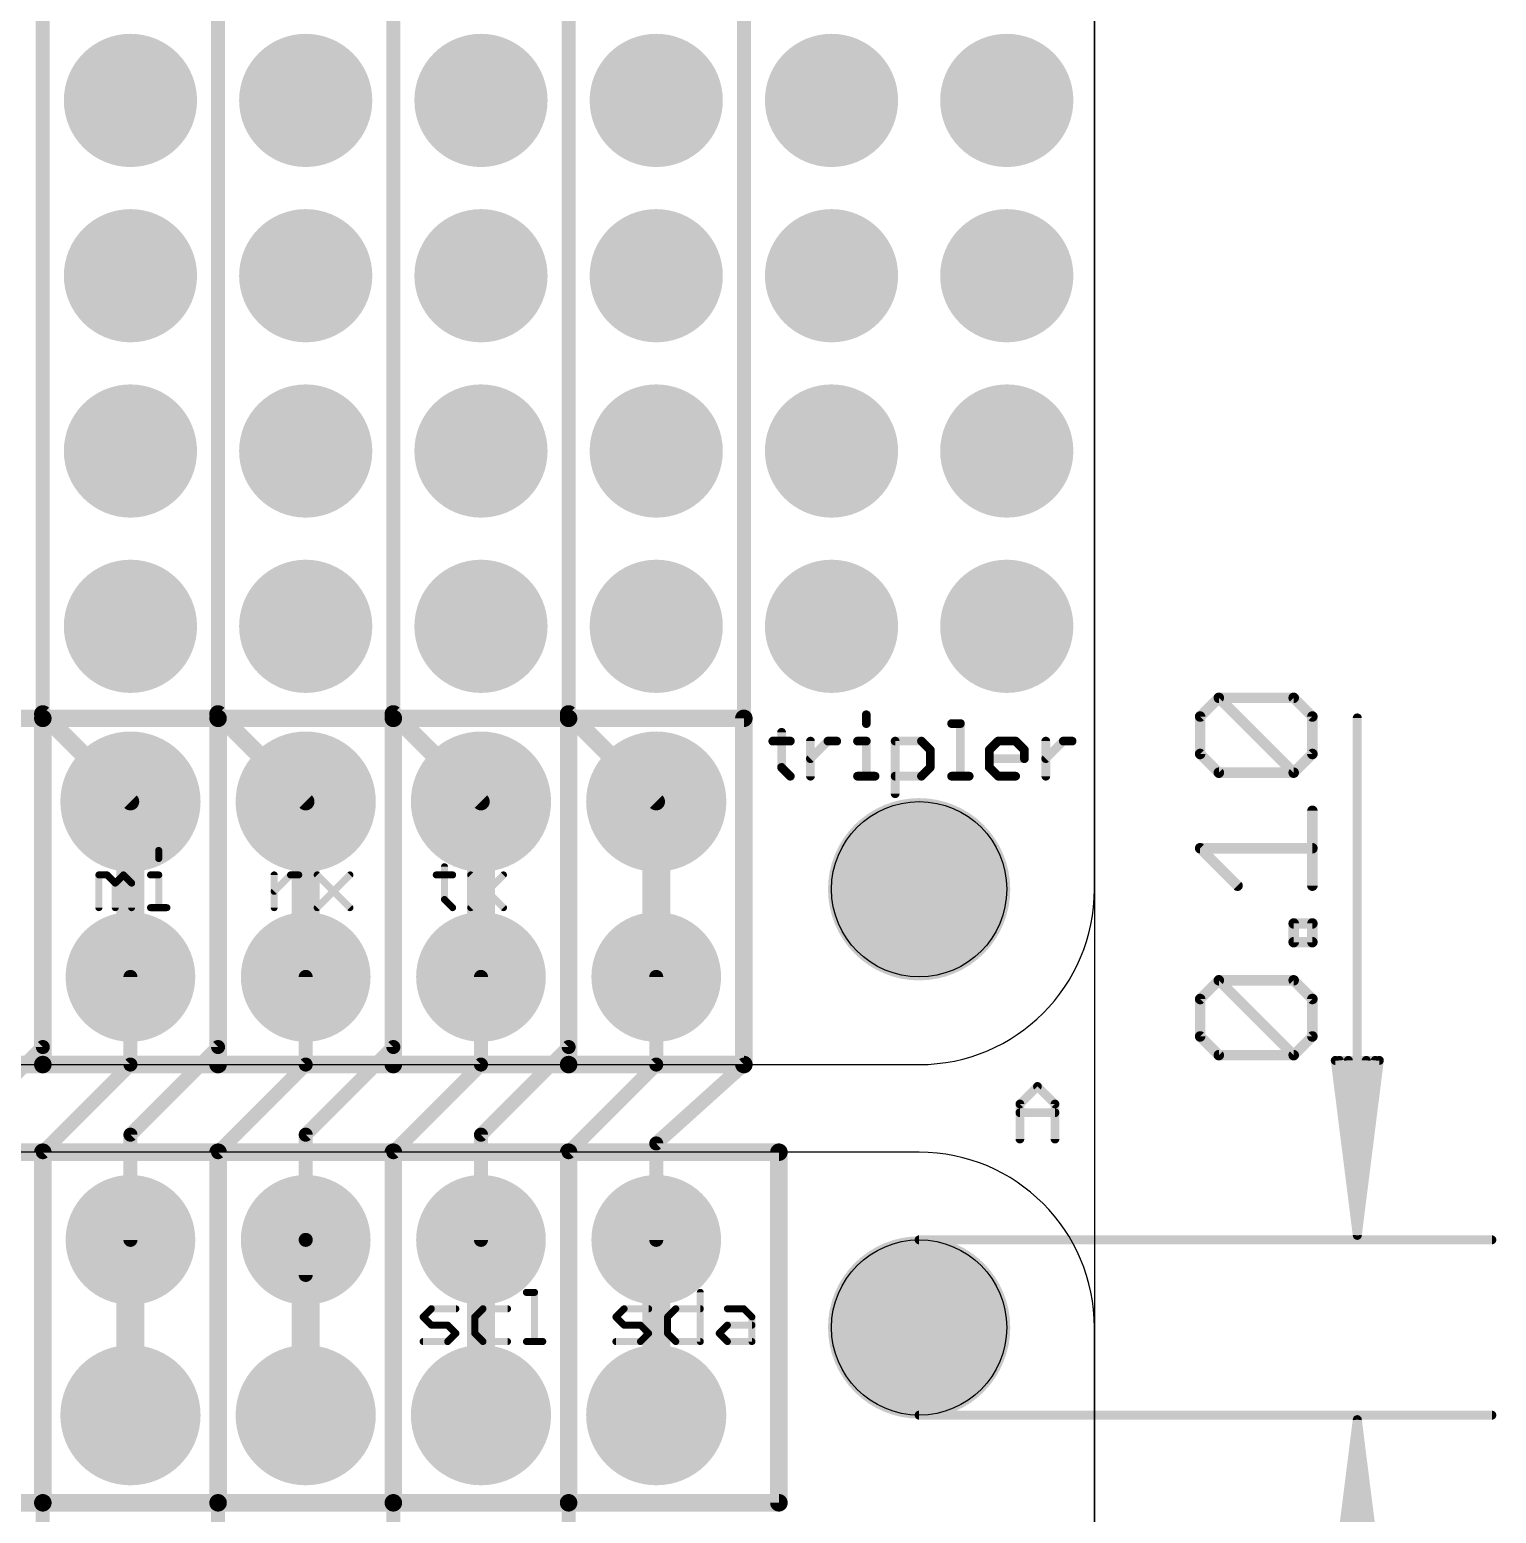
# Model space of a CAD drawing. Extents: x -12.5 to 56.6, y -12.2 to 71.2.
# Drawn here: x 35.37 to 56.62, y 17.63 to 39.13 of the extents above; entities that cross this region are included whole.
import ezdxf

# ---------------------------------------------------------------- set-up
doc = ezdxf.new("R2010")
doc.units = 0
for name, color, linetype in [('1', 12, 'CONTINUOUS'), ('16', 132, 'CONTINUOUS'), ('17', 110, 'CONTINUOUS'), ('18', 110, 'CONTINUOUS'), ('20', 53, 'CONTINUOUS'), ('21', 40, 'CONTINUOUS'), ('30', 253, 'CONTINUOUS'), ('47', 253, 'CONTINUOUS')]:
    doc.layers.add(name, color=color, linetype=linetype)

# ---------------------------------------------------------------- blocks, each defined once
blk = doc.blocks.new('ROUNDP')
at = {"const_width": 0.5}
blk.add_lwpolyline([(0, -0.25, 1), (0, 0.25, 1), (0, -0.25)], format="xyb", dxfattribs=at)
blk = doc.blocks.new('ROUNDV')
at = {"const_width": 0.5}
blk.add_lwpolyline([(0, -0.25, 1), (0, 0.25, 1), (0, -0.25)], format="xyb", dxfattribs=at)

msp = doc.modelspace()

# ---------------------------------------------------------------- linework, layer by layer
at = {"layer": '1'}
for points, const_width in [([(35.56, 29.21), (35.56, 46.99)], 0.2032), ([(38.1, 29.21), (38.1, 46.99)], 0.2032), ([(40.64, 29.21), (40.64, 46.99)], 0.2032), ([(43.18, 29.21), (43.18, 46.99)], 0.2032), ([(36.83, 27.94), (35.56, 29.21)], 0.254), ([(39.37, 27.94), (38.1, 29.21)], 0.254), ([(41.91, 27.94), (40.64, 29.21)], 0.254), ([(44.45, 27.94), (43.18, 29.21)], 0.254)]:
    msp.add_lwpolyline(points, dxfattribs=dict(at, const_width=const_width))
for points, const_width in [([(35.6049, 29.2549, 1), (35.5151, 29.1651)], 0.127), ([(35.5092, 29.21, 1), (35.6108, 29.21)], 0.1016), ([(38.1449, 29.2549, 1), (38.0551, 29.1651)], 0.127), ([(38.0492, 29.21, 1), (38.1508, 29.21)], 0.1016), ([(40.6849, 29.2549, 1), (40.5951, 29.1651)], 0.127), ([(40.5892, 29.21, 1), (40.6908, 29.21)], 0.1016), ([(43.2249, 29.2549, 1), (43.1351, 29.1651)], 0.127), ([(43.1292, 29.21, 1), (43.2308, 29.21)], 0.1016), ([(36.7851, 27.8951, 1), (36.8749, 27.9849)], 0.127), ([(39.3251, 27.8951, 1), (39.4149, 27.9849)], 0.127), ([(41.8651, 27.8951, 1), (41.9549, 27.9849)], 0.127), ([(44.4051, 27.8951, 1), (44.4949, 27.9849)], 0.127)]:
    msp.add_lwpolyline(points, format="xyb", dxfattribs=dict(at, const_width=const_width))
at = {"layer": '16'}
for points, const_width in [([(35.56, 24.384), (35.56, 41.91)], 0.2032), ([(38.1, 24.384), (38.1, 41.91)], 0.2032), ([(40.64, 24.384), (40.64, 41.91)], 0.2032), ([(43.18, 24.384), (43.18, 41.91)], 0.2032), ([(45.72, 24.13), (45.72, 41.91)], 0.2032), ([(36.83, 27.94), (36.83, 25.4)], 0.4064), ([(39.37, 27.94), (39.37, 25.4)], 0.4064), ([(41.91, 27.94), (41.91, 25.4)], 0.4064), ([(44.45, 27.94), (44.45, 25.4)], 0.4064), ([(36.83, 24.13), (36.83, 25.4)], 0.2032), ([(39.37, 24.13), (39.37, 25.4)], 0.2032), ([(41.91, 24.13), (41.91, 25.4)], 0.2032), ([(44.45, 24.13), (44.45, 25.4)], 0.2032), ([(35.56, 24.384), (34.29, 23.114)], 0.2032), ([(36.83, 23.114), (38.1, 24.384)], 0.2032), ([(40.64, 24.384), (39.37, 23.114)], 0.2032), ([(43.18, 24.384), (41.91, 23.114)], 0.2032), ([(35.56, 22.86), (36.83, 24.13)], 0.2032), ([(38.1, 22.86), (39.37, 24.13)], 0.2032), ([(40.64, 22.86), (41.91, 24.13)], 0.2032), ([(43.18, 22.86), (44.45, 24.13)], 0.2032), ([(44.45, 22.987), (45.72, 24.13)], 0.2032), ([(36.83, 21.59), (36.83, 23.114)], 0.2032), ([(39.37, 23.114), (39.37, 21.59)], 0.2032), ([(41.91, 23.114), (41.91, 21.59)], 0.2032), ([(44.45, 21.59), (44.45, 22.987)], 0.2032), ([(35.56, 5.08), (35.56, 22.86)], 0.2032), ([(38.1, 5.08), (38.1, 22.86)], 0.2032), ([(40.64, 5.08), (40.64, 22.86)], 0.2032), ([(43.18, 5.08), (43.18, 22.86)], 0.2032), ([(36.83, 21.59), (36.83, 19.05)], 0.4064), ([(41.91, 21.59), (41.91, 19.05)], 0.4064), ([(44.45, 21.59), (44.45, 19.05)], 0.4064), ([(39.37, 21.082), (39.37, 21.59)], 0.2032), ([(39.37, 19.05), (39.37, 21.082)], 0.4064)]:
    msp.add_lwpolyline(points, dxfattribs=dict(at, const_width=const_width))
for points, const_width in [([(36.9316, 27.94, 1), (36.7284, 27.94)], 0.2032), ([(39.4716, 27.94, 1), (39.2684, 27.94)], 0.2032), ([(42.0116, 27.94, 1), (41.8084, 27.94)], 0.2032), ([(44.5516, 27.94, 1), (44.3484, 27.94)], 0.2032), ([(36.7284, 25.4, 1), (36.9316, 25.4)], 0.2032), ([(36.8808, 25.4, 1), (36.7792, 25.4)], 0.1016), ([(39.2684, 25.4, 1), (39.4716, 25.4)], 0.2032), ([(39.4208, 25.4, 1), (39.3192, 25.4)], 0.1016), ([(41.8084, 25.4, 1), (42.0116, 25.4)], 0.2032), ([(41.9608, 25.4, 1), (41.8592, 25.4)], 0.1016), ([(44.3484, 25.4, 1), (44.5516, 25.4)], 0.2032), ([(44.5008, 25.4, 1), (44.3992, 25.4)], 0.1016), ([(35.5092, 24.384, 1), (35.6108, 24.384)], 0.1016), ([(35.5959, 24.3481, 1), (35.5241, 24.4199)], 0.1016), ([(38.0492, 24.384, 1), (38.1508, 24.384)], 0.1016), ([(38.1359, 24.3481, 1), (38.0641, 24.4199)], 0.1016), ([(40.5892, 24.384, 1), (40.6908, 24.384)], 0.1016), ([(40.6759, 24.3481, 1), (40.6041, 24.4199)], 0.1016), ([(43.1292, 24.384, 1), (43.2308, 24.384)], 0.1016), ([(43.2159, 24.3481, 1), (43.1441, 24.4199)], 0.1016), ([(36.7792, 24.13, 1), (36.8808, 24.13)], 0.1016), ([(36.8659, 24.0941, 1), (36.7941, 24.1659)], 0.1016), ([(39.3192, 24.13, 1), (39.4208, 24.13)], 0.1016), ([(39.4059, 24.0941, 1), (39.3341, 24.1659)], 0.1016), ([(41.8592, 24.13, 1), (41.9608, 24.13)], 0.1016), ([(41.9459, 24.0941, 1), (41.8741, 24.1659)], 0.1016), ([(44.3992, 24.13, 1), (44.5008, 24.13)], 0.1016), ([(44.4859, 24.0941, 1), (44.4141, 24.1659)], 0.1016), ([(45.6692, 24.13, 1), (45.7708, 24.13)], 0.1016), ([(45.754, 24.0922, 1), (45.686, 24.1678)], 0.1016), ([(36.8808, 23.114, 1), (36.7792, 23.114)], 0.1016), ([(36.7941, 23.1499, 1), (36.8659, 23.0781)], 0.1016), ([(39.4208, 23.114, 1), (39.3192, 23.114)], 0.1016), ([(39.3341, 23.1499, 1), (39.4059, 23.0781)], 0.1016), ([(41.9608, 23.114, 1), (41.8592, 23.114)], 0.1016), ([(41.8741, 23.1499, 1), (41.9459, 23.0781)], 0.1016), ([(44.5008, 22.987, 1), (44.3992, 22.987)], 0.1016), ([(44.416, 23.0248, 1), (44.484, 22.9492)], 0.1016), ([(35.6108, 22.86, 1), (35.5092, 22.86)], 0.1016), ([(35.5241, 22.8959, 1), (35.5959, 22.8241)], 0.1016), ([(38.1508, 22.86, 1), (38.0492, 22.86)], 0.1016), ([(38.0641, 22.8959, 1), (38.1359, 22.8241)], 0.1016), ([(40.6908, 22.86, 1), (40.5892, 22.86)], 0.1016), ([(40.6041, 22.8959, 1), (40.6759, 22.8241)], 0.1016), ([(43.2308, 22.86, 1), (43.1292, 22.86)], 0.1016), ([(43.1441, 22.8959, 1), (43.2159, 22.8241)], 0.1016), ([(36.9316, 21.59, 1), (36.7284, 21.59)], 0.2032), ([(42.0116, 21.59, 1), (41.8084, 21.59)], 0.2032), ([(44.5516, 21.59, 1), (44.3484, 21.59)], 0.2032), ([(36.7792, 21.59, 1), (36.8808, 21.59)], 0.1016), ([(39.4208, 21.59, 1), (39.3192, 21.59)], 0.1016), ([(39.3192, 21.59, 1), (39.4208, 21.59)], 0.1016), ([(41.8592, 21.59, 1), (41.9608, 21.59)], 0.1016), ([(44.3992, 21.59, 1), (44.5008, 21.59)], 0.1016), ([(39.4716, 21.082, 1), (39.2684, 21.082)], 0.2032), ([(39.3192, 21.082, 1), (39.4208, 21.082)], 0.1016), ([(36.7284, 19.05, 1), (36.9316, 19.05)], 0.2032), ([(39.2684, 19.05, 1), (39.4716, 19.05)], 0.2032), ([(41.8084, 19.05, 1), (42.0116, 19.05)], 0.2032), ([(44.3484, 19.05, 1), (44.5516, 19.05)], 0.2032)]:
    msp.add_lwpolyline(points, format="xyb", dxfattribs=dict(at, const_width=const_width))
at = {"layer": '20'}
msp.add_line((50.8, 68.58), (50.8, 2.54), dxfattribs=at)
for centre in [(48.26, 26.67), (48.26, 20.32)]:
    msp.add_circle(centre, 1.27, dxfattribs=at)
at = {"layer": '21'}
for p, q in [((50.8, 26.67), (50.8, 44.45)), ((2.54, 24.13), (48.26, 24.13)), ((48.26, 22.86), (2.54, 22.86)), ((50.8, 2.54), (50.8, 20.32))]:
    msp.add_line(p, q, dxfattribs=at)
for points, const_width in [([(35.56, 29.1465), (33.02, 29.1465)], 0.254), ([(35.56, 29.1465), (35.56, 24.13)], 0.254), ([(35.56, 29.1465), (38.1, 29.1465)], 0.254), ([(38.1, 29.1465), (40.64, 29.1465)], 0.254), ([(38.1, 29.1465), (38.1, 24.13)], 0.254), ([(40.64, 29.1465), (43.18, 29.1465)], 0.254), ([(40.64, 29.1465), (40.64, 24.13)], 0.254), ([(43.18, 29.1465), (45.72, 29.1465)], 0.254), ([(43.18, 29.1465), (43.18, 24.13)], 0.254), ([(45.72, 29.1465), (45.72, 24.13)], 0.254), ([(47.4941, 29.1981), (47.4941, 29.0709)], 0.127), ([(48.7313, 29.0709), (48.8584, 29.0709)], 0.127), ([(48.8584, 29.0709), (48.8584, 28.3083)], 0.127), ([(46.1391, 28.8167), (46.3933, 28.8167)], 0.127), ([(46.2662, 28.9438), (46.2662, 28.4354)], 0.127), ([(46.6848, 28.3083), (46.6848, 28.8167)], 0.127), ([(46.6848, 28.5625), (46.939, 28.8167)], 0.127), ([(46.939, 28.8167), (47.0661, 28.8167)], 0.127), ([(47.367, 28.8167), (47.4941, 28.8167)], 0.127), ([(47.4941, 28.8167), (47.4941, 28.3083)], 0.127), ([(47.9127, 28.0541), (47.9127, 28.8167)], 0.127), ([(47.9127, 28.8167), (48.294, 28.8167)], 0.127), ([(48.294, 28.8167), (48.4211, 28.6896)], 0.127), ([(49.277, 28.6896), (49.4041, 28.8167)], 0.127), ([(49.4041, 28.8167), (49.6583, 28.8167)], 0.127), ([(49.6583, 28.8167), (49.7854, 28.6896)], 0.127), ([(50.0956, 28.3083), (50.0956, 28.8167)], 0.127), ([(50.0956, 28.5625), (50.3498, 28.8167)], 0.127), ([(50.3498, 28.8167), (50.4769, 28.8167)], 0.127), ([(48.4211, 28.6896), (48.4211, 28.4354)], 0.127), ([(49.277, 28.4354), (49.277, 28.6896)], 0.127), ([(49.7854, 28.5625), (49.277, 28.5625)], 0.127), ([(49.7854, 28.6896), (49.7854, 28.5625)], 0.127), ([(46.2662, 28.4354), (46.3933, 28.3083)], 0.127), ([(48.4211, 28.4354), (48.294, 28.3083)], 0.127), ([(49.4041, 28.3083), (49.277, 28.4354)], 0.127), ([(47.367, 28.3083), (47.6212, 28.3083)], 0.127), ([(48.294, 28.3083), (47.9127, 28.3083)], 0.127), ([(48.7313, 28.3083), (48.9855, 28.3083)], 0.127), ([(49.6583, 28.3083), (49.4041, 28.3083)], 0.127), ([(37.2399, 27.2337), (37.2399, 27.1151)], 0.1016), ([(44.45, 26.924), (44.45, 26.289)], 0.4064), ([(36.3728, 26.4033), (36.3728, 26.8778)], 0.1016), ([(36.3728, 26.8778), (36.4914, 26.8778)], 0.1016), ([(36.4914, 26.8778), (36.6101, 26.7592)], 0.1016), ([(36.6101, 26.7592), (36.7287, 26.8778)], 0.1016), ([(36.7287, 26.8778), (36.8473, 26.7592)], 0.1016), ([(37.1212, 26.8778), (37.2399, 26.8778)], 0.1016), ([(37.2399, 26.8778), (37.2399, 26.4033)], 0.1016), ([(38.9128, 26.4033), (38.9128, 26.8778)], 0.1016), ([(38.9128, 26.6406), (39.1501, 26.8778)], 0.1016), ([(39.1501, 26.8778), (39.2687, 26.8778)], 0.1016), ([(39.5365, 26.8778), (40.011, 26.4033)], 0.1016), ([(39.5365, 26.4033), (40.011, 26.8778)], 0.1016), ([(41.2623, 26.8778), (41.4996, 26.8778)], 0.1016), ([(41.3809, 26.9965), (41.3809, 26.5219)], 0.1016), ([(41.7612, 26.8778), (42.2358, 26.4033)], 0.1016), ([(41.7612, 26.4033), (42.2358, 26.8778)], 0.1016), ([(36.6101, 26.7592), (36.6101, 26.4033)], 0.1016), ([(36.8473, 26.7592), (36.8473, 26.4033)], 0.1016), ([(37.1212, 26.4033), (37.3585, 26.4033)], 0.1016), ([(41.3809, 26.5219), (41.4996, 26.4033)], 0.1016), ([(35.56, 24.13), (33.02, 24.13)], 0.254), ([(43.18, 24.13), (35.56, 24.13)], 0.254), ([(45.72, 24.13), (43.18, 24.13)], 0.254), ([(49.7205, 23.5589), (49.9747, 23.8132)], 0.127), ([(49.9747, 23.8132), (50.2289, 23.5589)], 0.127), ([(49.7205, 23.0505), (49.7205, 23.5589)], 0.127), ([(49.7205, 23.4318), (50.2289, 23.4318)], 0.127), ([(50.2289, 23.5589), (50.2289, 23.0505)], 0.127), ([(15.24, 22.86), (46.228, 22.86)], 0.254), ([(35.56, 22.86), (35.56, 17.78)], 0.254), ([(38.1, 22.86), (38.1, 17.78)], 0.254), ([(40.64, 22.86), (40.64, 17.78)], 0.254), ([(43.18, 22.86), (43.18, 17.78)], 0.254), ([(46.228, 17.78), (46.228, 22.86)], 0.254), ([(42.5686, 20.8286), (42.6873, 20.8286)], 0.1016), ([(42.6873, 20.8286), (42.6873, 20.1168)], 0.1016), ([(45.0888, 20.8286), (45.0888, 20.1168)], 0.1016), ([(36.83, 20.574), (36.83, 19.939)], 0.4064), ([(39.37, 20.574), (39.37, 19.939)], 0.4064), ([(41.0718, 20.4727), (41.1904, 20.5913)], 0.1016), ([(41.1904, 20.5913), (41.5463, 20.5913)], 0.1016), ([(41.9389, 20.5913), (41.8202, 20.4727)], 0.1016), ([(42.2948, 20.5913), (41.9389, 20.5913)], 0.1016), ([(43.8658, 20.4727), (43.9844, 20.5913)], 0.1016), ([(43.9844, 20.5913), (44.3403, 20.5913)], 0.1016), ([(44.6142, 20.4727), (44.7328, 20.5913)], 0.1016), ([(44.7328, 20.5913), (45.0888, 20.5913)], 0.1016), ([(45.4813, 20.5913), (45.7185, 20.5913)], 0.1016), ([(45.7185, 20.5913), (45.8372, 20.4727)], 0.1016), ([(41.1904, 20.3541), (41.0718, 20.4727)], 0.1016), ([(41.8202, 20.4727), (41.8202, 20.2354)], 0.1016), ([(43.9844, 20.3541), (43.8658, 20.4727)], 0.1016), ([(44.6142, 20.2354), (44.6142, 20.4727)], 0.1016), ([(45.8372, 20.4727), (45.8372, 20.1168)], 0.1016), ([(41.4277, 20.3541), (41.1904, 20.3541)], 0.1016), ([(41.5463, 20.2354), (41.4277, 20.3541)], 0.1016), ([(41.4277, 20.1168), (41.5463, 20.2354)], 0.1016), ([(41.8202, 20.2354), (41.9389, 20.1168)], 0.1016), ([(44.2217, 20.3541), (43.9844, 20.3541)], 0.1016), ([(44.3403, 20.2354), (44.2217, 20.3541)], 0.1016), ([(44.2217, 20.1168), (44.3403, 20.2354)], 0.1016), ([(44.7328, 20.1168), (44.6142, 20.2354)], 0.1016), ([(45.3626, 20.2354), (45.4813, 20.3541)], 0.1016), ([(45.4813, 20.1168), (45.3626, 20.2354)], 0.1016), ([(45.4813, 20.3541), (45.8372, 20.3541)], 0.1016), ([(41.0718, 20.1168), (41.4277, 20.1168)], 0.1016), ([(41.9389, 20.1168), (42.2948, 20.1168)], 0.1016), ([(42.5686, 20.1168), (42.8059, 20.1168)], 0.1016), ([(43.8658, 20.1168), (44.2217, 20.1168)], 0.1016), ([(45.0888, 20.1168), (44.7328, 20.1168)], 0.1016), ([(45.8372, 20.1168), (45.4813, 20.1168)], 0.1016), ([(33.02, 17.78), (35.56, 17.78)], 0.254), ([(35.56, 17.78), (38.1, 17.78)], 0.254), ([(38.1, 17.78), (40.64, 17.78)], 0.254), ([(40.64, 17.78), (43.18, 17.78)], 0.254), ([(43.18, 17.78), (46.228, 17.78)], 0.254)]:
    msp.add_lwpolyline(points, dxfattribs=dict(at, const_width=const_width))
for points, const_width in [([(35.6235, 29.1465, 1), (35.4965, 29.1465)], 0.127), ([(35.56, 29.21, 1), (35.56, 29.083)], 0.127), ([(35.56, 29.083, 1), (35.56, 29.21)], 0.127), ([(38.1, 29.21, 1), (38.1, 29.083)], 0.127), ([(38.1635, 29.1465, 1), (38.0365, 29.1465)], 0.127), ([(38.1, 29.083, 1), (38.1, 29.21)], 0.127), ([(40.64, 29.21, 1), (40.64, 29.083)], 0.127), ([(40.7035, 29.1465, 1), (40.5765, 29.1465)], 0.127), ([(40.64, 29.083, 1), (40.64, 29.21)], 0.127), ([(43.18, 29.21, 1), (43.18, 29.083)], 0.127), ([(43.2435, 29.1465, 1), (43.1165, 29.1465)], 0.127), ([(43.18, 29.083, 1), (43.18, 29.21)], 0.127), ([(45.7835, 29.1465, 1), (45.6565, 29.1465)], 0.127), ([(45.72, 29.083, 1), (45.72, 29.21)], 0.127), ([(47.5258, 29.1981, 1), (47.4623, 29.1981)], 0.0635), ([(47.4623, 29.0709, 1), (47.5258, 29.0709)], 0.0635), ([(48.7313, 29.1027, 1), (48.7313, 29.0392)], 0.0635), ([(48.8901, 29.0709, 1), (48.8266, 29.0709)], 0.0635), ([(48.8584, 29.0392, 1), (48.8584, 29.1027)], 0.0635), ([(46.1391, 28.8485, 1), (46.1391, 28.785)], 0.0635), ([(46.298, 28.9438, 1), (46.2345, 28.9438)], 0.0635), ([(46.3933, 28.785, 1), (46.3933, 28.8485)], 0.0635), ([(46.7166, 28.8167, 1), (46.6531, 28.8167)], 0.0635), ([(46.939, 28.8485, 1), (46.939, 28.785)], 0.0635), ([(46.9615, 28.7943, 1), (46.9166, 28.8392)], 0.0635), ([(47.0661, 28.785, 1), (47.0661, 28.8485)], 0.0635), ([(47.367, 28.8485, 1), (47.367, 28.785)], 0.0635), ([(47.5258, 28.8167, 1), (47.4623, 28.8167)], 0.0635), ([(47.4941, 28.785, 1), (47.4941, 28.8485)], 0.0635), ([(47.9444, 28.8167, 1), (47.8809, 28.8167)], 0.0635), ([(47.9127, 28.8485, 1), (47.9127, 28.785)], 0.0635), ([(48.3165, 28.8392, 1), (48.2716, 28.7943)], 0.0635), ([(48.294, 28.785, 1), (48.294, 28.8485)], 0.0635), ([(49.4041, 28.8485, 1), (49.4041, 28.785)], 0.0635), ([(49.4265, 28.7943, 1), (49.3816, 28.8392)], 0.0635), ([(49.6808, 28.8392, 1), (49.6359, 28.7943)], 0.0635), ([(49.6583, 28.785, 1), (49.6583, 28.8485)], 0.0635), ([(50.1273, 28.8167, 1), (50.0638, 28.8167)], 0.0635), ([(50.3498, 28.8485, 1), (50.3498, 28.785)], 0.0635), ([(50.3722, 28.7943, 1), (50.3273, 28.8392)], 0.0635), ([(50.4769, 28.785, 1), (50.4769, 28.8485)], 0.0635), ([(46.6624, 28.585, 1), (46.7073, 28.5401)], 0.0635), ([(48.4529, 28.6896, 1), (48.3894, 28.6896)], 0.0635), ([(48.3987, 28.6672, 1), (48.4436, 28.7121)], 0.0635), ([(49.3087, 28.6896, 1), (49.2452, 28.6896)], 0.0635), ([(49.2545, 28.7121, 1), (49.2994, 28.6672)], 0.0635), ([(49.277, 28.5943, 1), (49.277, 28.5308)], 0.0635), ([(49.8172, 28.6896, 1), (49.7537, 28.6896)], 0.0635), ([(49.7537, 28.5625, 1), (49.8172, 28.5625)], 0.0635), ([(49.763, 28.6672, 1), (49.8079, 28.7121)], 0.0635), ([(49.7854, 28.5308, 1), (49.7854, 28.5943)], 0.0635), ([(50.0731, 28.585, 1), (50.118, 28.5401)], 0.0635), ([(46.2345, 28.4354, 1), (46.298, 28.4354)], 0.0635), ([(46.2887, 28.4579, 1), (46.2438, 28.413)], 0.0635), ([(48.3894, 28.4354, 1), (48.4529, 28.4354)], 0.0635), ([(48.4436, 28.413, 1), (48.3987, 28.4579)], 0.0635), ([(49.2452, 28.4354, 1), (49.3087, 28.4354)], 0.0635), ([(49.2994, 28.4579, 1), (49.2545, 28.413)], 0.0635), ([(46.3709, 28.2858, 1), (46.4158, 28.3308)], 0.0635), ([(46.6531, 28.3083, 1), (46.7166, 28.3083)], 0.0635), ([(47.367, 28.3401, 1), (47.367, 28.2766)], 0.0635), ([(47.4623, 28.3083, 1), (47.5258, 28.3083)], 0.0635), ([(47.6212, 28.2766, 1), (47.6212, 28.3401)], 0.0635), ([(47.9127, 28.3401, 1), (47.9127, 28.2766)], 0.0635), ([(48.2716, 28.3308, 1), (48.3165, 28.2858)], 0.0635), ([(48.294, 28.2766, 1), (48.294, 28.3401)], 0.0635), ([(48.7313, 28.3401, 1), (48.7313, 28.2766)], 0.0635), ([(48.8266, 28.3083, 1), (48.8901, 28.3083)], 0.0635), ([(48.9855, 28.2766, 1), (48.9855, 28.3401)], 0.0635), ([(49.4041, 28.3401, 1), (49.4041, 28.2766)], 0.0635), ([(49.3816, 28.2858, 1), (49.4265, 28.3308)], 0.0635), ([(49.6583, 28.2766, 1), (49.6583, 28.3401)], 0.0635), ([(50.0638, 28.3083, 1), (50.1273, 28.3083)], 0.0635), ([(47.8809, 28.0541, 1), (47.9444, 28.0541)], 0.0635), ([(37.2653, 27.2337, 1), (37.2145, 27.2337)], 0.0508), ([(37.2145, 27.1151, 1), (37.2653, 27.1151)], 0.0508), ([(44.5516, 26.924, 1), (44.3484, 26.924)], 0.2032), ([(36.3982, 26.8778, 1), (36.3474, 26.8778)], 0.0508), ([(36.3728, 26.9032, 1), (36.3728, 26.8524)], 0.0508), ([(36.5094, 26.8958, 1), (36.4735, 26.8599)], 0.0508), ([(36.4914, 26.8524, 1), (36.4914, 26.9032)], 0.0508), ([(36.7467, 26.8958, 1), (36.7107, 26.8599)], 0.0508), ([(36.7467, 26.8599, 1), (36.7107, 26.8958)], 0.0508), ([(37.1212, 26.9032, 1), (37.1212, 26.8524)], 0.0508), ([(37.2653, 26.8778, 1), (37.2145, 26.8778)], 0.0508), ([(37.2399, 26.8524, 1), (37.2399, 26.9032)], 0.0508), ([(38.9382, 26.8778, 1), (38.8874, 26.8778)], 0.0508), ([(39.1501, 26.9032, 1), (39.1501, 26.8524)], 0.0508), ([(39.168, 26.8599, 1), (39.1321, 26.8958)], 0.0508), ([(39.2687, 26.8524, 1), (39.2687, 26.9032)], 0.0508), ([(39.5544, 26.8958, 1), (39.5185, 26.8599)], 0.0508), ([(40.029, 26.8599, 1), (39.9931, 26.8958)], 0.0508), ([(41.2623, 26.9032, 1), (41.2623, 26.8524)], 0.0508), ([(41.4063, 26.9965, 1), (41.3555, 26.9965)], 0.0508), ([(41.4996, 26.8524, 1), (41.4996, 26.9032)], 0.0508), ([(41.7792, 26.8958, 1), (41.7433, 26.8599)], 0.0508), ([(42.2537, 26.8599, 1), (42.2178, 26.8958)], 0.0508), ([(36.5921, 26.7772, 1), (36.628, 26.7412)], 0.0508), ([(36.6355, 26.7592, 1), (36.5847, 26.7592)], 0.0508), ([(36.5921, 26.7412, 1), (36.628, 26.7772)], 0.0508), ([(36.8727, 26.7592, 1), (36.8219, 26.7592)], 0.0508), ([(36.8294, 26.7412, 1), (36.8653, 26.7772)], 0.0508), ([(38.8948, 26.6585, 1), (38.9308, 26.6226)], 0.0508), ([(37.1212, 26.4287, 1), (37.1212, 26.3779)], 0.0508), ([(37.3585, 26.3779, 1), (37.3585, 26.4287)], 0.0508), ([(39.5185, 26.4213, 1), (39.5544, 26.3853)], 0.0508), ([(39.9931, 26.3853, 1), (40.029, 26.4213)], 0.0508), ([(41.3555, 26.5219, 1), (41.4063, 26.5219)], 0.0508), ([(41.3989, 26.5399, 1), (41.363, 26.504)], 0.0508), ([(41.4816, 26.3853, 1), (41.5175, 26.4213)], 0.0508), ([(41.7433, 26.4213, 1), (41.7792, 26.3853)], 0.0508), ([(42.2178, 26.3853, 1), (42.2537, 26.4213)], 0.0508), ([(36.3474, 26.4033, 1), (36.3982, 26.4033)], 0.0508), ([(36.5847, 26.4033, 1), (36.6355, 26.4033)], 0.0508), ([(36.8219, 26.4033, 1), (36.8727, 26.4033)], 0.0508), ([(37.2145, 26.4033, 1), (37.2653, 26.4033)], 0.0508), ([(38.8874, 26.4033, 1), (38.9382, 26.4033)], 0.0508), ([(44.3484, 26.289, 1), (44.5516, 26.289)], 0.2032), ([(35.56, 24.1935, 1), (35.56, 24.0665)], 0.127), ([(35.4965, 24.13, 1), (35.6235, 24.13)], 0.127), ([(35.56, 24.0665, 1), (35.56, 24.1935)], 0.127), ([(38.0365, 24.13, 1), (38.1635, 24.13)], 0.127), ([(40.5765, 24.13, 1), (40.7035, 24.13)], 0.127), ([(43.18, 24.1935, 1), (43.18, 24.0665)], 0.127), ([(43.1165, 24.13, 1), (43.2435, 24.13)], 0.127), ([(43.18, 24.0665, 1), (43.18, 24.1935)], 0.127), ([(45.6565, 24.13, 1), (45.7835, 24.13)], 0.127), ([(45.72, 24.0665, 1), (45.72, 24.1935)], 0.127), ([(49.9972, 23.8356, 1), (49.9523, 23.7907)], 0.0635), ([(49.9972, 23.7907, 1), (49.9523, 23.8356)], 0.0635), ([(49.7523, 23.5589, 1), (49.6887, 23.5589)], 0.0635), ([(49.698, 23.5814, 1), (49.743, 23.5365)], 0.0635), ([(49.7205, 23.4636, 1), (49.7205, 23.4001)], 0.0635), ([(50.2607, 23.5589, 1), (50.1972, 23.5589)], 0.0635), ([(50.2065, 23.5365, 1), (50.2514, 23.5814)], 0.0635), ([(50.2289, 23.4001, 1), (50.2289, 23.4636)], 0.0635), ([(49.6887, 23.0505, 1), (49.7523, 23.0505)], 0.0635), ([(50.1972, 23.0505, 1), (50.2607, 23.0505)], 0.0635), ([(35.6235, 22.86, 1), (35.4965, 22.86)], 0.127), ([(38.1635, 22.86, 1), (38.0365, 22.86)], 0.127), ([(40.7035, 22.86, 1), (40.5765, 22.86)], 0.127), ([(43.2435, 22.86, 1), (43.1165, 22.86)], 0.127), ([(46.2915, 22.86, 1), (46.1645, 22.86)], 0.127), ([(46.228, 22.7965, 1), (46.228, 22.9235)], 0.127), ([(42.5686, 20.854, 1), (42.5686, 20.8032)], 0.0508), ([(42.7127, 20.8286, 1), (42.6619, 20.8286)], 0.0508), ([(42.6873, 20.8032, 1), (42.6873, 20.854)], 0.0508), ([(45.1142, 20.8286, 1), (45.0634, 20.8286)], 0.0508), ([(36.9316, 20.574, 1), (36.7284, 20.574)], 0.2032), ([(39.4716, 20.574, 1), (39.2684, 20.574)], 0.2032), ([(41.1904, 20.6167, 1), (41.1904, 20.5659)], 0.0508), ([(41.2084, 20.5734, 1), (41.1725, 20.6093)], 0.0508), ([(41.5463, 20.5659, 1), (41.5463, 20.6167)], 0.0508), ([(41.9389, 20.6167, 1), (41.9389, 20.5659)], 0.0508), ([(41.9568, 20.5734, 1), (41.9209, 20.6093)], 0.0508), ([(42.2948, 20.5659, 1), (42.2948, 20.6167)], 0.0508), ([(43.9844, 20.6167, 1), (43.9844, 20.5659)], 0.0508), ([(44.0024, 20.5734, 1), (43.9665, 20.6093)], 0.0508), ([(44.3403, 20.5659, 1), (44.3403, 20.6167)], 0.0508), ([(44.7328, 20.6167, 1), (44.7328, 20.5659)], 0.0508), ([(44.7508, 20.5734, 1), (44.7149, 20.6093)], 0.0508), ([(45.0888, 20.5659, 1), (45.0888, 20.6167)], 0.0508), ([(45.4813, 20.6167, 1), (45.4813, 20.5659)], 0.0508), ([(45.7365, 20.6093, 1), (45.7006, 20.5734)], 0.0508), ([(45.7185, 20.5659, 1), (45.7185, 20.6167)], 0.0508), ([(41.0898, 20.4907, 1), (41.0538, 20.4547)], 0.0508), ([(41.0538, 20.4907, 1), (41.0898, 20.4547)], 0.0508), ([(41.8456, 20.4727, 1), (41.7948, 20.4727)], 0.0508), ([(41.8023, 20.4907, 1), (41.8382, 20.4547)], 0.0508), ([(43.8838, 20.4907, 1), (43.8478, 20.4547)], 0.0508), ([(43.8478, 20.4907, 1), (43.8838, 20.4547)], 0.0508), ([(44.6396, 20.4727, 1), (44.5888, 20.4727)], 0.0508), ([(44.5963, 20.4907, 1), (44.6322, 20.4547)], 0.0508), ([(45.8626, 20.4727, 1), (45.8118, 20.4727)], 0.0508), ([(45.8192, 20.4547, 1), (45.8551, 20.4907)], 0.0508), ([(41.1904, 20.3795, 1), (41.1904, 20.3287)], 0.0508), ([(41.1725, 20.3361, 1), (41.2084, 20.372)], 0.0508), ([(41.4457, 20.372, 1), (41.4097, 20.3361)], 0.0508), ([(41.4277, 20.3287, 1), (41.4277, 20.3795)], 0.0508), ([(41.5643, 20.2175, 1), (41.5284, 20.2534)], 0.0508), ([(41.5284, 20.2175, 1), (41.5643, 20.2534)], 0.0508), ([(41.7948, 20.2354, 1), (41.8456, 20.2354)], 0.0508), ([(41.8382, 20.2534, 1), (41.8023, 20.2175)], 0.0508), ([(43.9844, 20.3795, 1), (43.9844, 20.3287)], 0.0508), ([(43.9665, 20.3361, 1), (44.0024, 20.372)], 0.0508), ([(44.2397, 20.372, 1), (44.2037, 20.3361)], 0.0508), ([(44.2217, 20.3287, 1), (44.2217, 20.3795)], 0.0508), ([(44.3583, 20.2175, 1), (44.3224, 20.2534)], 0.0508), ([(44.3224, 20.2175, 1), (44.3583, 20.2534)], 0.0508), ([(44.5888, 20.2354, 1), (44.6396, 20.2354)], 0.0508), ([(44.6322, 20.2534, 1), (44.5963, 20.2175)], 0.0508), ([(45.3806, 20.2534, 1), (45.3447, 20.2175)], 0.0508), ([(45.3447, 20.2534, 1), (45.3806, 20.2175)], 0.0508), ([(45.4813, 20.3795, 1), (45.4813, 20.3287)], 0.0508), ([(45.4992, 20.3361, 1), (45.4633, 20.372)], 0.0508), ([(45.8372, 20.3287, 1), (45.8372, 20.3795)], 0.0508), ([(36.7284, 19.939, 1), (36.9316, 19.939)], 0.2032), ([(39.2684, 19.939, 1), (39.4716, 19.939)], 0.2032), ([(41.0718, 20.1422, 1), (41.0718, 20.0914)], 0.0508), ([(41.4097, 20.1348, 1), (41.4457, 20.0988)], 0.0508), ([(41.4277, 20.0914, 1), (41.4277, 20.1422)], 0.0508), ([(41.9389, 20.1422, 1), (41.9389, 20.0914)], 0.0508), ([(41.9209, 20.0988, 1), (41.9568, 20.1348)], 0.0508), ([(42.2948, 20.0914, 1), (42.2948, 20.1422)], 0.0508), ([(42.5686, 20.1422, 1), (42.5686, 20.0914)], 0.0508), ([(42.6619, 20.1168, 1), (42.7127, 20.1168)], 0.0508), ([(42.8059, 20.0914, 1), (42.8059, 20.1422)], 0.0508), ([(43.8658, 20.1422, 1), (43.8658, 20.0914)], 0.0508), ([(44.2037, 20.1348, 1), (44.2397, 20.0988)], 0.0508), ([(44.2217, 20.0914, 1), (44.2217, 20.1422)], 0.0508), ([(44.7328, 20.1422, 1), (44.7328, 20.0914)], 0.0508), ([(44.7149, 20.0988, 1), (44.7508, 20.1348)], 0.0508), ([(45.0634, 20.1168, 1), (45.1142, 20.1168)], 0.0508), ([(45.0888, 20.0914, 1), (45.0888, 20.1422)], 0.0508), ([(45.4813, 20.1422, 1), (45.4813, 20.0914)], 0.0508), ([(45.4633, 20.0988, 1), (45.4992, 20.1348)], 0.0508), ([(45.8118, 20.1168, 1), (45.8626, 20.1168)], 0.0508), ([(45.8372, 20.0914, 1), (45.8372, 20.1422)], 0.0508), ([(35.56, 17.8435, 1), (35.56, 17.7165)], 0.127), ([(35.4965, 17.78, 1), (35.6235, 17.78)], 0.127), ([(35.56, 17.7165, 1), (35.56, 17.8435)], 0.127), ([(38.1, 17.8435, 1), (38.1, 17.7165)], 0.127), ([(38.0365, 17.78, 1), (38.1635, 17.78)], 0.127), ([(38.1, 17.7165, 1), (38.1, 17.8435)], 0.127), ([(40.64, 17.8435, 1), (40.64, 17.7165)], 0.127), ([(40.5765, 17.78, 1), (40.7035, 17.78)], 0.127), ([(40.64, 17.7165, 1), (40.64, 17.8435)], 0.127), ([(43.18, 17.8435, 1), (43.18, 17.7165)], 0.127), ([(43.1165, 17.78, 1), (43.2435, 17.78)], 0.127), ([(43.18, 17.7165, 1), (43.18, 17.8435)], 0.127), ([(46.1645, 17.78, 1), (46.2915, 17.78)], 0.127), ([(46.228, 17.7165, 1), (46.228, 17.8435)], 0.127)]:
    msp.add_lwpolyline(points, format="xyb", dxfattribs=dict(at, const_width=const_width))
for centre, start, end in [((48.26, 26.67), 270, 0), ((48.26, 20.32), 0, 90)]:
    msp.add_arc(centre, 2.54, start, end, dxfattribs=at)
at = {"layer": '30', "const_width": 0.4064}
for points in [[(39.37, 28.067), (39.37, 25.4)], [(36.83, 25.273), (36.83, 27.94)], [(41.91, 27.94), (41.91, 25.4)], [(44.45, 25.273), (44.45, 27.94)], [(41.91, 25.4), (42.037, 25.4)], [(36.83, 18.923), (36.83, 21.59)], [(39.37, 21.717), (39.243, 21.717)], [(39.37, 19.05), (39.37, 21.717)], [(41.91, 21.59), (41.91, 18.923)], [(44.45, 19.05), (44.45, 21.717)], [(44.45, 21.717), (44.577, 21.717)], [(41.91, 18.923), (41.783, 18.923)]]:
    msp.add_lwpolyline(points, dxfattribs=at)
at = {"layer": '30'}
for points, const_width in [([(39.4716, 28.067, 1), (39.2684, 28.067)], 0.2032), ([(36.9316, 27.94, 1), (36.7284, 27.94)], 0.2032), ([(42.0116, 27.94, 1), (41.8084, 27.94)], 0.2032), ([(44.5516, 27.94, 1), (44.3484, 27.94)], 0.2032), ([(48.26, 26.0096, 1), (48.26, 27.3304, 1), (48.26, 26.0096)], 1.3208), ([(41.91, 25.5016, 1), (41.91, 25.2984)], 0.2032), ([(42.037, 25.2984, 1), (42.037, 25.5016)], 0.2032), ([(36.7284, 25.273, 1), (36.9316, 25.273)], 0.2032), ([(39.2684, 25.4, 1), (39.4716, 25.4)], 0.2032), ([(41.8084, 25.4, 1), (42.0116, 25.4)], 0.2032), ([(44.3484, 25.273, 1), (44.5516, 25.273)], 0.2032), ([(36.9316, 21.59, 1), (36.7284, 21.59)], 0.2032), ([(39.243, 21.8186, 1), (39.243, 21.6154)], 0.2032), ([(39.4716, 21.717, 1), (39.2684, 21.717)], 0.2032), ([(39.37, 21.6154, 1), (39.37, 21.8186)], 0.2032), ([(42.0116, 21.59, 1), (41.8084, 21.59)], 0.2032), ([(44.5516, 21.717, 1), (44.3484, 21.717)], 0.2032), ([(44.45, 21.8186, 1), (44.45, 21.6154)], 0.2032), ([(44.577, 21.6154, 1), (44.577, 21.8186)], 0.2032), ([(48.26, 19.6596, 1), (48.26, 20.9804, 1), (48.26, 19.6596)], 1.3208), ([(39.2684, 19.05, 1), (39.4716, 19.05)], 0.2032), ([(44.3484, 19.05, 1), (44.5516, 19.05)], 0.2032), ([(36.7284, 18.923, 1), (36.9316, 18.923)], 0.2032), ([(41.783, 19.0246, 1), (41.783, 18.8214)], 0.2032), ([(41.8084, 18.923, 1), (42.0116, 18.923)], 0.2032), ([(41.91, 18.8214, 1), (41.91, 19.0246)], 0.2032)]:
    msp.add_lwpolyline(points, format="xyb", dxfattribs=dict(at, const_width=const_width))
at = {"layer": '47'}
for points, const_width in [([(52.3323, 29.1726), (52.6035, 29.4438)], 0.1524), ([(52.6035, 29.4438), (53.6881, 29.4438)], 0.1524), ([(53.6881, 28.3591), (52.6035, 29.4438)], 0.1524), ([(53.6881, 29.4438), (53.9593, 29.1726)], 0.1524), ([(52.3323, 28.6303), (52.3323, 29.1726)], 0.1524), ([(53.9593, 29.1726), (53.9593, 28.6303)], 0.1524), ([(54.61, 21.655), (54.61, 29.1528)], 0.13), ([(52.6035, 28.3591), (52.3323, 28.6303)], 0.1524), ([(53.9593, 28.6303), (53.6881, 28.3591)], 0.1524), ([(53.6881, 28.3591), (52.6035, 28.3591)], 0.1524), ([(53.9593, 26.7219), (53.9593, 27.8066)], 0.1524), ([(52.8746, 26.7219), (52.3323, 27.2643)], 0.1524), ([(52.3323, 27.2643), (53.9593, 27.2643)], 0.1524), ([(53.6881, 25.9034), (53.6881, 26.1745)], 0.1524), ([(53.6881, 26.1745), (53.9593, 26.1745)], 0.1524), ([(53.9593, 26.1745), (53.9593, 25.9034)], 0.1524), ([(53.9593, 25.9034), (53.6881, 25.9034)], 0.1524), ([(52.3323, 25.0797), (52.6035, 25.3509)], 0.1524), ([(52.6035, 25.3509), (53.6881, 25.3509)], 0.1524), ([(53.6881, 24.2662), (52.6035, 25.3509)], 0.1524), ([(53.6881, 25.3509), (53.9593, 25.0797)], 0.1524), ([(52.3323, 24.5374), (52.3323, 25.0797)], 0.1524), ([(53.9593, 25.0797), (53.9593, 24.5374)], 0.1524), ([(52.6035, 24.2662), (52.3323, 24.5374)], 0.1524), ([(53.9593, 24.5374), (53.6881, 24.2662)], 0.1524), ([(53.6881, 24.2662), (52.6035, 24.2662)], 0.1524), ([(54.61, 21.655), (54.2908, 24.19)], 0.13), ([(54.2908, 24.19), (54.9292, 24.19)], 0.13), ([(54.61, 21.655), (54.35, 24.19)], 0.13), ([(54.61, 21.655), (54.48, 24.19)], 0.13), ([(54.9292, 24.19), (54.61, 21.655)], 0.13), ([(54.74, 24.19), (54.61, 21.655)], 0.13), ([(54.87, 24.19), (54.61, 21.655)], 0.13), ([(48.26, 21.59), (56.56, 21.59)], 0.13), ([(48.26, 19.05), (56.56, 19.05)], 0.13), ([(54.61, 18.985), (54.2908, 16.45)], 0.13), ([(54.61, 18.985), (54.35, 16.45)], 0.13), ([(54.61, 18.985), (54.48, 16.45)], 0.13), ([(54.61, 18.985), (54.61, 13.85)], 0.13), ([(54.9292, 16.45), (54.61, 18.985)], 0.13), ([(54.74, 16.45), (54.61, 18.985)], 0.13), ([(54.87, 16.45), (54.61, 18.985)], 0.13)]:
    msp.add_lwpolyline(points, dxfattribs=dict(at, const_width=const_width))
for points, const_width in [([(52.6304, 29.4707, 1), (52.5765, 29.4168)], 0.0762), ([(52.6035, 29.4819, 1), (52.6035, 29.4057)], 0.0762), ([(52.6304, 29.4168, 1), (52.5765, 29.4707)], 0.0762), ([(53.7151, 29.4707, 1), (53.6612, 29.4168)], 0.0762), ([(53.6881, 29.4057, 1), (53.6881, 29.4819)], 0.0762), ([(52.3704, 29.1726, 1), (52.2942, 29.1726)], 0.0762), ([(52.3054, 29.1995, 1), (52.3593, 29.1456)], 0.0762), ([(53.9974, 29.1726, 1), (53.9212, 29.1726)], 0.0762), ([(53.9324, 29.1456, 1), (53.9862, 29.1995)], 0.0762), ([(54.6425, 29.1528, 1), (54.5775, 29.1528)], 0.065), ([(52.3593, 28.6572, 1), (52.3054, 28.6033)], 0.0762), ([(52.2942, 28.6303, 1), (52.3704, 28.6303)], 0.0762), ([(53.9212, 28.6303, 1), (53.9974, 28.6303)], 0.0762), ([(53.9862, 28.6033, 1), (53.9324, 28.6572)], 0.0762), ([(52.6035, 28.3972, 1), (52.6035, 28.321)], 0.0762), ([(52.5765, 28.3321, 1), (52.6304, 28.386)], 0.0762), ([(53.6612, 28.386, 1), (53.7151, 28.3321)], 0.0762), ([(53.6612, 28.3321, 1), (53.7151, 28.386)], 0.0762), ([(53.6881, 28.321, 1), (53.6881, 28.3972)], 0.0762), ([(53.9974, 27.8066, 1), (53.9212, 27.8066)], 0.0762), ([(52.3593, 27.2912, 1), (52.3054, 27.2373)], 0.0762), ([(52.3323, 27.3024, 1), (52.3323, 27.2262)], 0.0762), ([(53.9593, 27.2262, 1), (53.9593, 27.3024)], 0.0762), ([(52.8477, 26.695, 1), (52.9016, 26.7489)], 0.0762), ([(53.9212, 26.7219, 1), (53.9974, 26.7219)], 0.0762), ([(53.7262, 26.1745, 1), (53.65, 26.1745)], 0.0762), ([(53.6881, 26.2126, 1), (53.6881, 26.1364)], 0.0762), ([(53.9974, 26.1745, 1), (53.9212, 26.1745)], 0.0762), ([(53.9593, 26.1364, 1), (53.9593, 26.2126)], 0.0762), ([(53.6881, 25.9415, 1), (53.6881, 25.8653)], 0.0762), ([(53.65, 25.9034, 1), (53.7262, 25.9034)], 0.0762), ([(53.9212, 25.9034, 1), (53.9974, 25.9034)], 0.0762), ([(53.9593, 25.8653, 1), (53.9593, 25.9415)], 0.0762), ([(52.6304, 25.3778, 1), (52.5765, 25.3239)], 0.0762), ([(52.6035, 25.389, 1), (52.6035, 25.3128)], 0.0762), ([(52.6304, 25.3239, 1), (52.5765, 25.3778)], 0.0762), ([(53.7151, 25.3778, 1), (53.6612, 25.3239)], 0.0762), ([(53.6881, 25.3128, 1), (53.6881, 25.389)], 0.0762), ([(52.3704, 25.0797, 1), (52.2942, 25.0797)], 0.0762), ([(53.9974, 25.0797, 1), (53.9212, 25.0797)], 0.0762), ([(52.3054, 25.1066, 1), (52.3593, 25.0528)], 0.0762), ([(53.9324, 25.0528, 1), (53.9862, 25.1066)], 0.0762), ([(52.3593, 24.5643, 1), (52.3054, 24.5104)], 0.0762), ([(52.2942, 24.5374, 1), (52.3704, 24.5374)], 0.0762), ([(53.9212, 24.5374, 1), (53.9974, 24.5374)], 0.0762), ([(53.9862, 24.5104, 1), (53.9324, 24.5643)], 0.0762), ([(52.6035, 24.3043, 1), (52.6035, 24.2281)], 0.0762), ([(52.5765, 24.2393, 1), (52.6304, 24.2931)], 0.0762), ([(53.6612, 24.2931, 1), (53.7151, 24.2393)], 0.0762), ([(53.6612, 24.2393, 1), (53.7151, 24.2931)], 0.0762), ([(53.6881, 24.2281, 1), (53.6881, 24.3043)], 0.0762), ([(54.323, 24.1941, 1), (54.2585, 24.1859)], 0.065), ([(54.2908, 24.2225, 1), (54.2908, 24.1575)], 0.065), ([(54.3823, 24.1933, 1), (54.3177, 24.1867)], 0.065), ([(54.5125, 24.1917, 1), (54.4475, 24.1883)], 0.065), ([(54.7725, 24.1883, 1), (54.7075, 24.1917)], 0.065), ([(54.9023, 24.1867, 1), (54.8377, 24.1933)], 0.065), ([(54.9615, 24.1859, 1), (54.897, 24.1941)], 0.065), ([(54.9292, 24.1575, 1), (54.9292, 24.2225)], 0.065), ([(48.26, 21.6225, 1), (48.26, 21.5575)], 0.065), ([(54.5778, 21.6591, 1), (54.6422, 21.6509)], 0.065), ([(54.5777, 21.6583, 1), (54.6423, 21.6517)], 0.065), ([(54.5775, 21.6533, 1), (54.6425, 21.6567)], 0.065), ([(54.5775, 21.6567, 1), (54.6425, 21.6533)], 0.065), ([(54.5775, 21.655, 1), (54.6425, 21.655)], 0.065), ([(54.5777, 21.6517, 1), (54.6423, 21.6583)], 0.065), ([(54.5778, 21.6509, 1), (54.6422, 21.6591)], 0.065), ([(56.56, 21.5575, 1), (56.56, 21.6225)], 0.065), ([(48.26, 19.0825, 1), (48.26, 19.0175)], 0.065), ([(54.6425, 18.985, 1), (54.5775, 18.985)], 0.065), ([(54.6422, 18.9891, 1), (54.5778, 18.9809)], 0.065), ([(54.6425, 18.9833, 1), (54.5775, 18.9867)], 0.065), ([(54.6425, 18.9867, 1), (54.5775, 18.9833)], 0.065), ([(54.6423, 18.9883, 1), (54.5777, 18.9817)], 0.065), ([(54.6423, 18.9817, 1), (54.5777, 18.9883)], 0.065), ([(54.6422, 18.9809, 1), (54.5778, 18.9891)], 0.065), ([(56.56, 19.0175, 1), (56.56, 19.0825)], 0.065)]:
    msp.add_lwpolyline(points, format="xyb", dxfattribs=dict(at, const_width=const_width))

# ---------------------------------------------------------------- block references
at = {"layer": '17', "xscale": 1.9304, "yscale": 1.9304}
for p, rotation in [((36.83, 27.94), 270), ((36.83, 27.94), 270), ((39.37, 27.94), 270), ((39.37, 27.94), 270), ((41.91, 27.94), 270), ((41.91, 27.94), 270), ((44.45, 27.94), 270), ((44.45, 27.94), 270), ((36.83, 19.05), 90), ((36.83, 19.05), 90), ((39.37, 19.05), 90), ((39.37, 19.05), 90), ((41.91, 19.05), 90), ((41.91, 19.05), 90), ((44.45, 19.05), 90), ((44.45, 19.05), 90)]:
    msp.add_blockref('ROUNDP', p, dxfattribs=dict(at, rotation=rotation))
at = {"layer": '17', "xscale": 1.778, "yscale": 1.778}
for p in [(36.83, 25.4), (36.83, 25.4), (39.37, 25.4), (39.37, 25.4), (41.91, 25.4), (41.91, 25.4), (44.45, 25.4), (44.45, 25.4), (36.83, 21.59), (36.83, 21.59), (39.37, 21.59), (39.37, 21.59), (41.91, 21.59), (41.91, 21.59), (44.45, 21.59), (44.45, 21.59)]:
    msp.add_blockref('ROUNDP', p, dxfattribs=at)
at = {"layer": '18', "xscale": 1.9304, "yscale": 1.9304}
for p in [(36.83, 38.1), (36.83, 38.1), (39.37, 38.1), (39.37, 38.1), (41.91, 38.1), (41.91, 38.1), (44.45, 38.1), (44.45, 38.1), (46.99, 38.1), (46.99, 38.1), (49.53, 38.1), (49.53, 38.1), (36.83, 35.56), (36.83, 35.56), (39.37, 35.56), (39.37, 35.56), (41.91, 35.56), (41.91, 35.56), (44.45, 35.56), (44.45, 35.56), (46.99, 35.56), (46.99, 35.56), (49.53, 35.56), (49.53, 35.56), (36.83, 33.02), (36.83, 33.02), (39.37, 33.02), (39.37, 33.02), (41.91, 33.02), (41.91, 33.02), (44.45, 33.02), (44.45, 33.02), (46.99, 33.02), (46.99, 33.02), (49.53, 33.02), (49.53, 33.02), (36.83, 30.48), (36.83, 30.48), (39.37, 30.48), (39.37, 30.48), (41.91, 30.48), (41.91, 30.48), (44.45, 30.48), (44.45, 30.48), (46.99, 30.48), (46.99, 30.48), (49.53, 30.48), (49.53, 30.48)]:
    msp.add_blockref('ROUNDV', p, dxfattribs=at)
at = {"layer": '30', "xscale": 2.032, "yscale": 2.032}
for p, rotation in [((36.83, 27.94), 270), ((39.37, 27.94), 270), ((41.91, 27.94), 270), ((44.45, 27.94), 270), ((36.83, 19.05), 90), ((39.37, 19.05), 90), ((41.91, 19.05), 90), ((44.45, 19.05), 90)]:
    msp.add_blockref('ROUNDP', p, dxfattribs=dict(at, rotation=rotation))
at = {"layer": '30', "xscale": 1.8796, "yscale": 1.8796}
for p in [(36.83, 25.4), (39.37, 25.4), (41.91, 25.4), (44.45, 25.4), (36.83, 21.59), (39.37, 21.59), (41.91, 21.59), (44.45, 21.59)]:
    msp.add_blockref('ROUNDP', p, dxfattribs=at)

doc.saveas('drawing.dxf')
